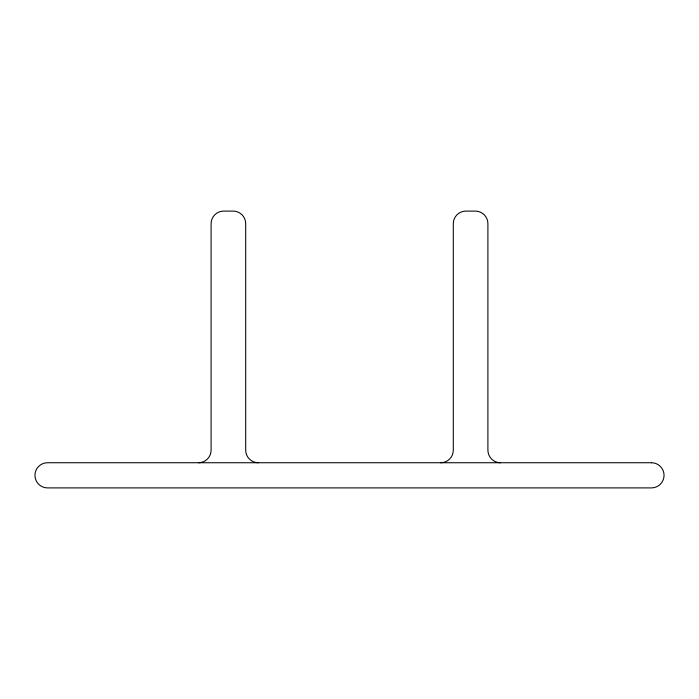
<?xml version="1.0" encoding="UTF-8"?>
<svg xmlns="http://www.w3.org/2000/svg" width="699" height="699" viewBox="0 0 699 699"><rect width="100%" height="100%" fill="white"/><g stroke="black" fill="none" stroke-linecap="round" stroke-linejoin="round"><path stroke-width="1.05" d="M198.516 462.738A12.582 12.582 0 0 0 211.098 450.156L211.098 223.68A12.582 12.582 0 0 1 223.68 211.098L233.117 211.098A12.582 12.582 0 0 1 245.698 223.68L245.698 450.156A12.582 12.582 0 0 0 258.281 462.738M500.484 462.738A12.582 12.582 0 0 1 487.902 450.156L487.902 223.68A12.582 12.582 0 0 0 475.32 211.098L465.884 211.098A12.582 12.582 0 0 0 453.301 223.68L453.301 450.156A12.582 12.582 0 0 1 440.719 462.738M651.468 462.738L47.532 462.738A12.582 12.582 0 0 0 34.95 475.32A12.582 12.582 0 0 0 47.532 487.902L651.468 487.902A12.582 12.582 0 0 0 664.05 475.32A12.582 12.582 0 0 0 651.468 462.738"/></g></svg>
